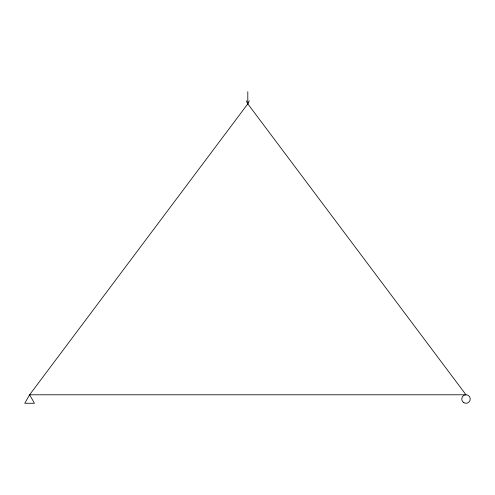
<?xml version="1.0" encoding="UTF-8"?>
<svg xmlns="http://www.w3.org/2000/svg" width="495" height="495" viewBox="0 0 495 495"><rect width="100%" height="100%" fill="white"/><g stroke="black" fill="none" stroke-linecap="round" stroke-linejoin="round"><path stroke-width="0.74" d="M246.349 100.819L247.803 103.851L466.005 394.787L29.601 394.787L34.446 403.276L24.75 403.276L29.601 394.787L247.803 103.851L249.257 100.819M247.803 91.724L247.803 103.851M463.883 402.707A4.245 4.245 0 0 0 470.25 399.032A4.245 4.245 0 0 0 463.883 395.357A4.245 4.245 0 0 0 463.883 402.707"/></g></svg>
